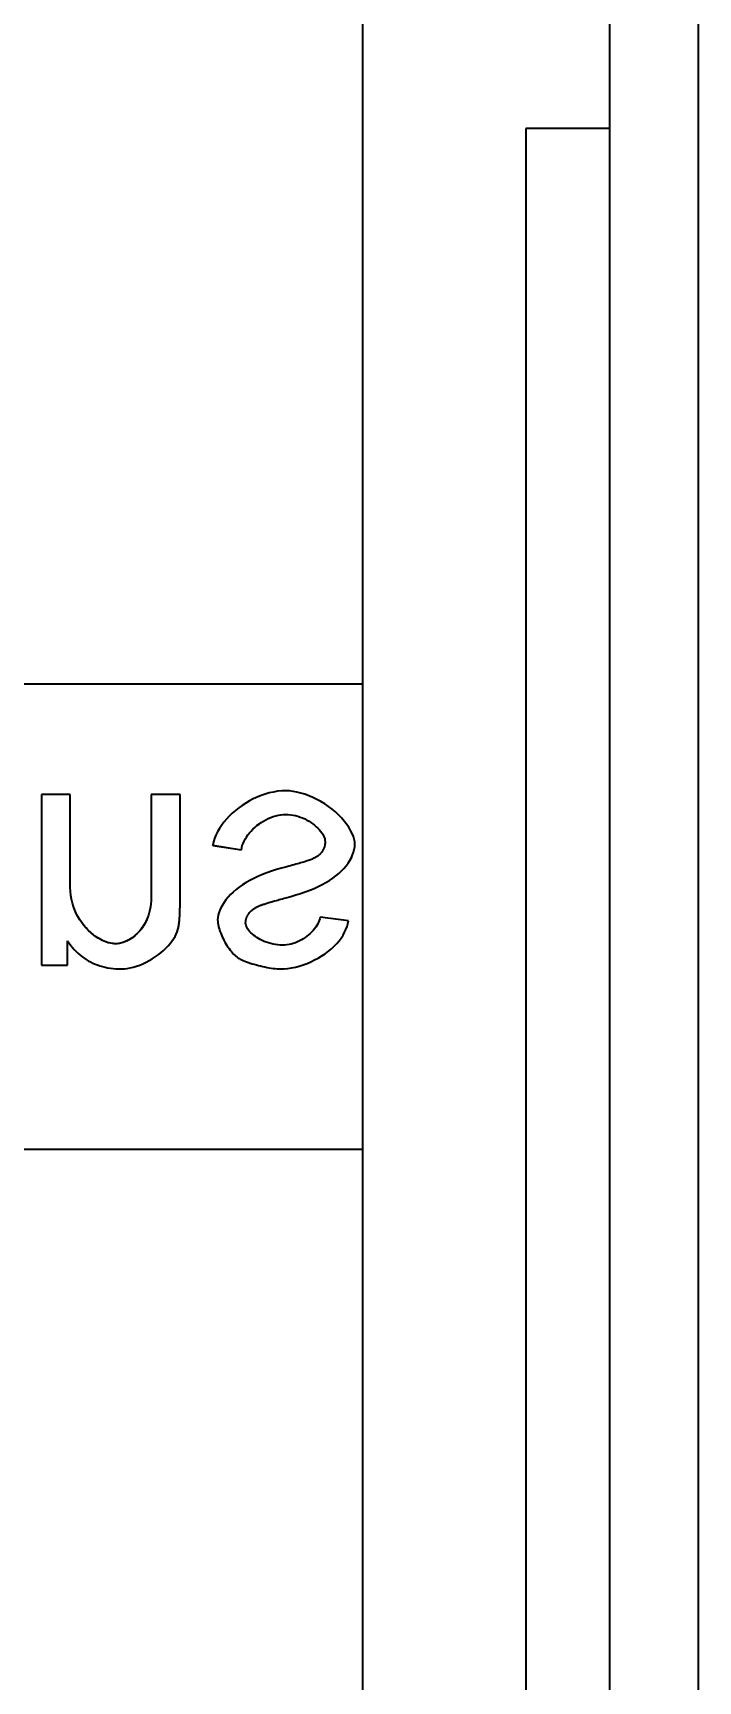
# Model space of a CAD drawing. Extents: x 39751 to 116307, y -36149 to -14965.
# Drawn here: x 54341.2 to 54378.7, y -20672.5 to -20579.5 of the extents above; entities that cross this region are included whole.
import ezdxf

# ---------------------------------------------------------------- set-up
doc = ezdxf.new("R2010")
doc.units = 0
doc.header["$LTSCALE"] = 1500
doc.layers.add('Visible Edges(Atlas Copco)', color=7, linetype='Continuous', lineweight=35)

# ---------------------------------------------------------------- blocks, each defined once
blk = doc.blocks.new('A$C58483152')
at = {"layer": 'Visible Edges(Atlas Copco)'}
for p, q in [((858.6, 570.027), (858.6, 443.879)), ((863.6, 570.027), (863.6, 443.879)), ((844.676, 568.603), (844.676, 445.303)), ((853.882, 551.404), (853.882, 462.502)), ((858.6, 551.404), (853.882, 551.404)), ((677.676, 520.086), (844.676, 520.086)), ((828.183, 513.846), (826.551, 513.846)), ((826.551, 513.846), (826.551, 504.221)), ((828.183, 508.6), (828.183, 513.846)), ((832.745, 513.846), (832.745, 508.002)), ((834.377, 513.846), (832.745, 513.846)), ((834.377, 507.941), (834.377, 513.846)), ((836.222, 510.98), (837.834, 510.727)), ((836.222, 510.979), (836.222, 510.98)), ((836.222, 510.979), (837.834, 510.726)), ((837.834, 510.726), (837.834, 510.727)), ((844.24, 511.029), (844.24, 511.03)), ((838.28, 507.16), (838.28, 507.16)), ((843.875, 506.714), (842.274, 506.927)), ((843.875, 506.714), (842.274, 506.927)), ((843.875, 506.714), (843.875, 506.714)), ((843.875, 506.714), (843.875, 506.714)), ((828.021, 504.221), (828.021, 505.589)), ((826.551, 504.221), (828.021, 504.221)), ((844.676, 493.82), (677.676, 493.82))]:
    blk.add_line(p, q, dxfattribs=at)
at = {"layer": 'Visible Edges(Atlas Copco)', "flags": 128}
for points in [[(840.348, 514.057), (840.113, 514.049), (839.878, 514.026), (839.643, 513.987), (839.41, 513.935), (839.179, 513.869), (838.95, 513.791), (838.726, 513.701), (838.505, 513.599), (838.29, 513.486), (838.081, 513.364), (837.879, 513.232), (837.684, 513.091), (837.498, 512.943), (837.32, 512.787), (837.153, 512.625), (836.996, 512.457), (836.851, 512.283), (836.718, 512.105), (836.598, 511.923), (836.492, 511.738), (836.401, 511.55), (836.325, 511.361), (836.265, 511.17), (836.222, 510.98)], [(844.24, 511.03), (844.23, 511.171), (844.201, 511.323), (844.152, 511.484), (844.085, 511.651), (843.999, 511.823), (843.895, 511.998), (843.774, 512.175), (843.638, 512.351), (843.486, 512.525), (843.32, 512.695), (843.141, 512.86), (842.95, 513.02), (842.749, 513.171), (842.54, 513.314), (842.323, 513.446), (842.1, 513.568), (841.873, 513.678), (841.644, 513.776), (841.416, 513.86), (841.189, 513.93), (840.967, 513.985), (840.751, 514.025), (840.543, 514.049), (840.348, 514.057)], [(837.834, 510.727), (837.856, 510.848), (837.889, 510.97), (837.933, 511.091), (837.987, 511.212), (838.05, 511.331), (838.122, 511.449), (838.203, 511.564), (838.291, 511.677), (838.387, 511.787), (838.49, 511.892), (838.599, 511.994), (838.713, 512.091), (838.833, 512.183), (838.957, 512.27), (839.086, 512.35), (839.218, 512.424), (839.353, 512.491), (839.49, 512.551), (839.63, 512.603), (839.771, 512.646), (839.912, 512.681), (840.054, 512.706), (840.196, 512.722), (840.338, 512.727)], [(837.834, 510.726), (837.856, 510.848), (837.889, 510.969), (837.933, 511.091), (837.987, 511.211), (838.05, 511.331), (838.122, 511.448), (838.203, 511.564), (838.291, 511.676), (838.387, 511.786), (838.49, 511.892), (838.599, 511.993), (838.713, 512.09), (838.833, 512.182), (838.957, 512.269), (839.086, 512.349), (839.218, 512.423), (839.353, 512.49), (839.49, 512.55), (839.63, 512.602), (839.771, 512.645), (839.912, 512.68), (840.054, 512.705), (840.196, 512.721), (840.338, 512.726)], [(840.338, 512.727), (840.478, 512.722), (840.618, 512.709), (840.756, 512.686), (840.893, 512.656), (841.027, 512.619), (841.159, 512.574), (841.288, 512.523), (841.413, 512.466), (841.534, 512.404), (841.651, 512.337), (841.763, 512.266), (841.87, 512.191), (841.97, 512.113), (842.064, 512.032), (842.152, 511.949), (842.232, 511.864), (842.305, 511.778), (842.369, 511.692), (842.425, 511.606), (842.471, 511.52), (842.508, 511.435), (842.535, 511.352), (842.552, 511.27), (842.558, 511.192)], [(840.338, 512.726), (840.478, 512.721), (840.617, 512.708), (840.756, 512.685), (840.892, 512.655), (841.027, 512.618), (841.159, 512.573), (841.288, 512.522), (841.413, 512.465), (841.534, 512.403), (841.651, 512.336), (841.763, 512.265), (841.869, 512.19), (841.97, 512.112), (842.064, 512.031), (842.151, 511.948), (842.232, 511.864), (842.304, 511.778), (842.369, 511.692), (842.424, 511.606), (842.471, 511.52), (842.508, 511.435), (842.535, 511.352), (842.552, 511.27), (842.558, 511.192)], [(840.348, 508.022), (840.633, 508.1), (840.91, 508.181), (841.179, 508.266), (841.44, 508.355), (841.691, 508.449), (841.933, 508.548), (842.165, 508.653), (842.387, 508.763), (842.598, 508.879), (842.799, 509), (842.987, 509.126), (843.165, 509.258), (843.329, 509.394), (843.482, 509.535), (843.621, 509.68), (843.748, 509.828), (843.861, 509.978), (843.959, 510.13), (844.044, 510.284), (844.114, 510.437), (844.169, 510.59), (844.208, 510.74), (844.232, 510.887), (844.24, 511.03)], [(840.348, 508.022), (840.633, 508.1), (840.91, 508.18), (841.179, 508.265), (841.44, 508.355), (841.691, 508.449), (841.933, 508.548), (842.165, 508.653), (842.387, 508.763), (842.598, 508.878), (842.799, 509), (842.987, 509.126), (843.165, 509.258), (843.329, 509.394), (843.482, 509.535), (843.621, 509.679), (843.748, 509.827), (843.861, 509.978), (843.959, 510.13), (844.044, 510.283), (844.114, 510.437), (844.169, 510.589), (844.208, 510.74), (844.232, 510.887), (844.24, 511.029)], [(842.071, 510.322), (842.041, 510.304), (842.008, 510.286), (841.972, 510.267), (841.932, 510.248), (841.888, 510.228), (841.841, 510.208), (841.79, 510.188), (841.736, 510.167), (841.679, 510.145), (841.618, 510.124), (841.554, 510.102), (841.486, 510.079), (841.414, 510.056), (841.339, 510.033), (841.261, 510.009), (841.179, 509.984), (841.094, 509.96), (841.005, 509.935), (840.912, 509.909), (840.817, 509.883), (840.717, 509.857), (840.614, 509.83), (840.508, 509.803), (840.398, 509.775)], [(842.558, 511.192), (842.557, 511.147), (842.554, 511.102), (842.55, 511.059), (842.544, 511.016), (842.536, 510.974), (842.527, 510.933), (842.516, 510.892), (842.504, 510.853), (842.489, 510.814), (842.473, 510.775), (842.455, 510.738), (842.436, 510.701), (842.415, 510.665), (842.392, 510.63), (842.368, 510.596), (842.341, 510.563), (842.313, 510.53), (842.284, 510.498), (842.253, 510.466), (842.22, 510.436), (842.185, 510.406), (842.149, 510.377), (842.111, 510.349), (842.071, 510.322)], [(840.398, 509.775), (840.104, 509.697), (839.818, 509.614), (839.541, 509.526), (839.274, 509.433), (839.018, 509.334), (838.772, 509.229), (838.537, 509.118), (838.313, 509.002), (838.1, 508.88), (837.9, 508.753), (837.712, 508.621), (837.537, 508.484), (837.374, 508.343), (837.224, 508.2), (837.088, 508.053), (836.965, 507.905), (836.856, 507.756), (836.761, 507.607), (836.681, 507.459), (836.614, 507.314), (836.563, 507.172), (836.525, 507.036), (836.503, 506.907), (836.496, 506.785)], [(830.738, 505.427), (830.605, 505.434), (830.468, 505.454), (830.328, 505.488), (830.186, 505.534), (830.042, 505.592), (829.898, 505.663), (829.754, 505.746), (829.611, 505.839), (829.47, 505.944), (829.333, 506.06), (829.198, 506.186), (829.069, 506.321), (828.945, 506.467), (828.827, 506.622), (828.716, 506.785), (828.613, 506.957), (828.519, 507.138), (828.435, 507.326), (828.362, 507.522), (828.3, 507.724), (828.25, 507.934), (828.213, 508.15), (828.191, 508.372), (828.183, 508.6)], [(832.745, 508.002), (832.741, 507.836), (832.728, 507.672), (832.707, 507.508), (832.678, 507.347), (832.64, 507.188), (832.592, 507.033), (832.537, 506.881), (832.473, 506.735), (832.4, 506.593), (832.32, 506.457), (832.232, 506.327), (832.138, 506.204), (832.037, 506.088), (831.93, 505.98), (831.818, 505.88), (831.702, 505.789), (831.582, 505.707), (831.46, 505.635), (831.336, 505.573), (831.212, 505.521), (831.089, 505.481), (830.968, 505.451), (830.85, 505.433), (830.738, 505.427)], [(834.286, 506.349), (834.293, 506.389), (834.3, 506.43), (834.307, 506.474), (834.314, 506.52), (834.32, 506.569), (834.326, 506.62), (834.331, 506.673), (834.336, 506.729), (834.341, 506.787), (834.346, 506.848), (834.35, 506.91), (834.354, 506.975), (834.358, 507.043), (834.361, 507.113), (834.364, 507.185), (834.367, 507.26), (834.369, 507.337), (834.371, 507.416), (834.373, 507.498), (834.374, 507.582), (834.375, 507.668), (834.376, 507.757), (834.377, 507.848), (834.377, 507.941)], [(838.28, 507.16), (838.296, 507.182), (838.313, 507.204), (838.332, 507.225), (838.351, 507.246), (838.371, 507.266), (838.391, 507.287), (838.413, 507.306), (838.435, 507.326), (838.458, 507.345), (838.482, 507.364), (838.507, 507.383), (838.533, 507.401), (838.56, 507.419), (838.587, 507.437), (838.615, 507.454), (838.645, 507.471), (838.675, 507.488), (838.705, 507.504), (838.737, 507.521), (838.77, 507.536), (838.803, 507.552), (838.837, 507.567), (838.872, 507.582), (838.908, 507.596)], [(838.28, 507.16), (838.296, 507.182), (838.313, 507.204), (838.332, 507.225), (838.351, 507.246), (838.371, 507.266), (838.391, 507.287), (838.413, 507.306), (838.435, 507.326), (838.458, 507.345), (838.482, 507.364), (838.507, 507.383), (838.533, 507.401), (838.56, 507.419), (838.587, 507.437), (838.615, 507.454), (838.645, 507.471), (838.675, 507.488), (838.705, 507.505), (838.737, 507.521), (838.77, 507.536), (838.803, 507.552), (838.837, 507.567), (838.872, 507.582), (838.908, 507.596)], [(838.908, 507.596), (838.93, 507.604), (838.955, 507.613), (838.984, 507.623), (839.016, 507.633), (839.051, 507.645), (839.089, 507.657), (839.131, 507.67), (839.176, 507.684), (839.225, 507.699), (839.276, 507.715), (839.331, 507.731), (839.39, 507.748), (839.451, 507.767), (839.516, 507.786), (839.585, 507.805), (839.656, 507.826), (839.731, 507.848), (839.809, 507.87), (839.891, 507.893), (839.975, 507.917), (840.064, 507.942), (840.155, 507.968), (840.25, 507.995), (840.348, 508.022)], [(838.908, 507.596), (838.93, 507.604), (838.955, 507.613), (838.984, 507.623), (839.016, 507.634), (839.051, 507.645), (839.089, 507.657), (839.131, 507.67), (839.176, 507.684), (839.225, 507.699), (839.276, 507.715), (839.331, 507.731), (839.39, 507.749), (839.451, 507.767), (839.516, 507.786), (839.585, 507.806), (839.656, 507.826), (839.731, 507.848), (839.809, 507.87), (839.891, 507.893), (839.975, 507.917), (840.064, 507.942), (840.155, 507.968), (840.25, 507.995), (840.348, 508.022)], [(830.738, 505.427), (830.65, 505.43), (830.56, 505.439), (830.468, 505.454), (830.376, 505.475), (830.282, 505.502), (830.187, 505.534), (830.091, 505.571), (829.995, 505.614), (829.899, 505.663), (829.803, 505.716), (829.708, 505.775), (829.613, 505.838), (829.519, 505.907), (829.426, 505.98), (829.335, 506.058), (829.245, 506.141), (829.157, 506.228), (829.071, 506.319), (828.988, 506.415), (828.907, 506.514), (828.829, 506.618), (828.755, 506.726), (828.683, 506.838), (828.616, 506.953)], [(832.564, 506.953), (832.521, 506.844), (832.474, 506.737), (832.422, 506.634), (832.366, 506.533), (832.306, 506.435), (832.242, 506.34), (832.174, 506.25), (832.103, 506.162), (832.029, 506.079), (831.951, 506), (831.871, 505.926), (831.788, 505.856), (831.703, 505.79), (831.616, 505.73), (831.528, 505.674), (831.438, 505.624), (831.348, 505.579), (831.258, 505.539), (831.168, 505.506), (831.078, 505.478), (830.99, 505.456), (830.904, 505.44), (830.819, 505.43), (830.738, 505.427)], [(836.496, 506.785), (836.499, 506.702), (836.507, 506.615), (836.522, 506.523), (836.541, 506.429), (836.566, 506.332), (836.595, 506.233), (836.629, 506.133), (836.667, 506.031), (836.708, 505.929), (836.753, 505.827), (836.802, 505.725), (836.853, 505.625), (836.907, 505.525), (836.963, 505.428), (837.021, 505.333), (837.081, 505.241), (837.143, 505.153), (837.205, 505.069), (837.269, 504.989), (837.333, 504.915), (837.398, 504.846), (837.462, 504.783), (837.527, 504.726), (837.59, 504.677)], [(838.077, 506.593), (838.077, 506.619), (838.078, 506.645), (838.08, 506.67), (838.083, 506.696), (838.086, 506.721), (838.09, 506.746), (838.094, 506.771), (838.099, 506.795), (838.105, 506.82), (838.112, 506.844), (838.12, 506.868), (838.128, 506.892), (838.136, 506.915), (838.146, 506.939), (838.156, 506.962), (838.167, 506.985), (838.179, 507.007), (838.191, 507.03), (838.204, 507.052), (838.218, 507.074), (838.232, 507.096), (838.247, 507.118), (838.263, 507.139), (838.28, 507.16)], [(840.165, 505.346), (840.025, 505.35), (839.888, 505.361), (839.752, 505.379), (839.62, 505.404), (839.49, 505.435), (839.364, 505.471), (839.242, 505.513), (839.124, 505.559), (839.01, 505.61), (838.901, 505.664), (838.797, 505.722), (838.699, 505.783), (838.607, 505.847), (838.521, 505.912), (838.441, 505.98), (838.368, 506.049), (838.303, 506.118), (838.245, 506.188), (838.195, 506.258), (838.154, 506.328), (838.121, 506.397), (838.097, 506.464), (838.082, 506.529), (838.077, 506.593)], [(840.165, 505.346), (840.025, 505.35), (839.888, 505.361), (839.752, 505.379), (839.62, 505.404), (839.49, 505.434), (839.364, 505.471), (839.242, 505.512), (839.124, 505.559), (839.01, 505.609), (838.901, 505.664), (838.797, 505.722), (838.699, 505.783), (838.607, 505.847), (838.521, 505.912), (838.441, 505.98), (838.368, 506.049), (838.303, 506.118), (838.245, 506.188), (838.195, 506.258), (838.153, 506.328), (838.121, 506.396), (838.097, 506.464), (838.082, 506.529), (838.077, 506.593)], [(840.054, 504.009), (840.249, 504.015), (840.453, 504.035), (840.664, 504.069), (840.881, 504.114), (841.1, 504.172), (841.32, 504.241), (841.54, 504.321), (841.756, 504.412), (841.968, 504.513), (842.174, 504.623), (842.372, 504.741), (842.562, 504.868), (842.742, 505.001), (842.912, 505.142), (843.069, 505.288), (843.215, 505.438), (843.347, 505.593), (843.465, 505.751), (843.57, 505.912), (843.66, 506.074), (843.735, 506.236), (843.796, 506.397), (843.843, 506.557), (843.875, 506.714)], [(842.274, 506.927), (842.255, 506.833), (842.227, 506.739), (842.19, 506.644), (842.145, 506.55), (842.092, 506.456), (842.031, 506.364), (841.964, 506.273), (841.889, 506.184), (841.809, 506.097), (841.723, 506.013), (841.631, 505.933), (841.535, 505.855), (841.434, 505.782), (841.33, 505.713), (841.222, 505.649), (841.111, 505.589), (840.997, 505.536), (840.881, 505.488), (840.763, 505.446), (840.645, 505.411), (840.525, 505.383), (840.405, 505.363), (840.285, 505.35), (840.165, 505.346)], [(842.274, 506.927), (842.255, 506.833), (842.227, 506.739), (842.19, 506.644), (842.145, 506.55), (842.092, 506.456), (842.031, 506.364), (841.964, 506.273), (841.889, 506.184), (841.809, 506.097), (841.723, 506.013), (841.631, 505.932), (841.535, 505.855), (841.434, 505.782), (841.33, 505.713), (841.222, 505.648), (841.111, 505.589), (840.997, 505.535), (840.881, 505.487), (840.763, 505.446), (840.645, 505.411), (840.525, 505.383), (840.405, 505.363), (840.285, 505.35), (840.165, 505.346)], [(831.082, 504.009), (831.233, 504.015), (831.394, 504.034), (831.563, 504.065), (831.738, 504.108), (831.917, 504.162), (832.098, 504.227), (832.279, 504.302), (832.459, 504.386), (832.637, 504.478), (832.81, 504.579), (832.979, 504.686), (833.14, 504.801), (833.294, 504.92), (833.44, 505.045), (833.576, 505.174), (833.701, 505.305), (833.816, 505.439), (833.92, 505.574), (834.012, 505.709), (834.092, 505.843), (834.159, 505.976), (834.214, 506.105), (834.256, 506.23), (834.286, 506.349)], [(828.021, 505.589), (828.111, 505.46), (828.205, 505.337), (828.302, 505.218), (828.402, 505.106), (828.505, 504.999), (828.611, 504.897), (828.721, 504.801), (828.834, 504.711), (828.95, 504.626), (829.07, 504.546), (829.192, 504.472), (829.318, 504.404), (829.448, 504.34), (829.58, 504.283), (829.716, 504.231), (829.855, 504.184), (829.997, 504.143), (830.142, 504.107), (830.291, 504.077), (830.443, 504.052), (830.598, 504.033), (830.756, 504.02), (830.917, 504.011), (831.082, 504.009)], [(837.59, 504.677), (837.643, 504.641), (837.705, 504.604), (837.776, 504.567), (837.854, 504.529), (837.939, 504.491), (838.031, 504.453), (838.128, 504.415), (838.231, 504.378), (838.339, 504.341), (838.45, 504.305), (838.564, 504.27), (838.681, 504.236), (838.8, 504.204), (838.921, 504.174), (839.042, 504.145), (839.163, 504.119), (839.283, 504.095), (839.402, 504.073), (839.519, 504.054), (839.634, 504.038), (839.745, 504.026), (839.853, 504.016), (839.956, 504.011), (840.054, 504.009)]]:
    blk.add_lwpolyline(points, dxfattribs=at)

msp = doc.modelspace()

# ---------------------------------------------------------------- block references
msp.add_blockref('A$C58483152', (53515.146, -21136.314))

doc.saveas('drawing.dxf')
